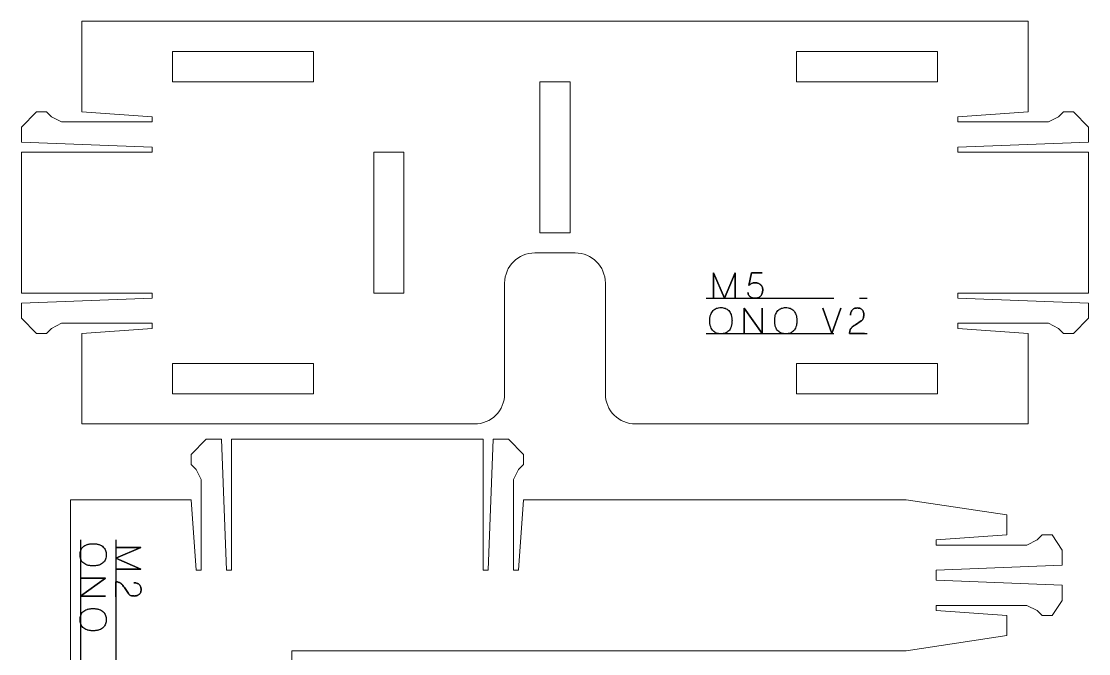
# Model space of a CAD drawing. Header units: millimetres. Extents: x 101 to 393, y 223 to 359.
# Drawn here: x 207.9 to 313.9, y 294.9 to 357.7 of the extents above; entities that cross this region are included whole.
import ezdxf

# ---------------------------------------------------------------- set-up
doc = ezdxf.new("R2010")
doc.units = ezdxf.units.MM
doc.linetypes.add('CENTERX2', pattern=[20.32, 12.7, -2.54, 2.54, -2.54])

msp = doc.modelspace()

# ---------------------------------------------------------------- linework, layer by layer
at = {"color": 7, "linetype": 'Continuous', "lineweight": 15}
for p, q in [((213.89, 348.7), (213.89, 357.7)), ((213.89, 357.7), (307.89, 357.7)), ((307.89, 357.7), (307.89, 348.7)), ((222.89, 354.7), (222.89, 351.7)), ((222.89, 354.7), (236.89, 354.7)), ((236.89, 354.7), (236.89, 351.7)), ((284.89, 354.7), (284.89, 351.7)), ((284.89, 354.7), (298.89, 354.7)), ((298.89, 354.7), (298.89, 351.7)), ((222.89, 351.7), (236.89, 351.7)), ((259.39, 351.7), (259.39, 336.7)), ((259.39, 351.7), (262.39, 351.7)), ((262.39, 351.7), (262.39, 336.7)), ((284.89, 351.7), (298.89, 351.7)), ((207.89, 347.2), (209.39, 348.7)), ((209.39, 348.7), (210.39, 348.7)), ((210.39, 348.7), (210.89, 348.2)), ((210.89, 348.2), (211.89, 347.7)), ((211.89, 347.7), (220.89, 347.7)), ((220.89, 348.2), (213.89, 348.7)), ((220.89, 347.7), (220.89, 348.2)), ((300.89, 348.2), (307.89, 348.7)), ((300.89, 347.7), (300.89, 348.2)), ((309.89, 347.7), (300.89, 347.7)), ((310.89, 348.2), (309.89, 347.7)), ((311.39, 348.7), (310.89, 348.2)), ((312.39, 348.7), (311.39, 348.7)), ((313.89, 347.2), (312.39, 348.7)), ((207.89, 345.7), (207.89, 347.2)), ((313.89, 345.7), (313.89, 347.2)), ((220.89, 345.2), (207.89, 345.7)), ((300.89, 345.2), (313.89, 345.7)), ((207.89, 330.7), (207.89, 344.7)), ((207.89, 344.7), (220.89, 344.7)), ((220.89, 344.7), (220.89, 345.2)), ((242.89, 344.7), (242.89, 330.7)), ((242.89, 344.7), (245.89, 344.7)), ((245.89, 344.7), (245.89, 330.7)), ((300.89, 344.7), (300.89, 345.2)), ((313.89, 344.7), (300.89, 344.7)), ((313.89, 344.7), (313.89, 330.7)), ((259.39, 336.7), (262.39, 336.7)), ((258.89, 334.7), (262.89, 334.7)), ((255.89, 320.7), (255.89, 331.7)), ((265.89, 320.7), (265.89, 331.7)), ((207.89, 330.7), (220.89, 330.7)), ((220.89, 330.2), (207.89, 329.7)), ((207.89, 329.7), (207.89, 328.2)), ((220.89, 330.7), (220.89, 330.2)), ((242.89, 330.7), (245.89, 330.7)), ((313.89, 330.7), (300.89, 330.7)), ((300.89, 330.7), (300.89, 330.2)), ((300.89, 330.2), (313.89, 329.7)), ((313.89, 329.7), (313.89, 328.2)), ((207.89, 328.2), (209.39, 326.7)), ((210.89, 327.2), (211.89, 327.7)), ((211.89, 327.7), (220.89, 327.7)), ((220.89, 327.7), (220.89, 327.2)), ((309.89, 327.7), (300.89, 327.7)), ((300.89, 327.7), (300.89, 327.2)), ((310.89, 327.2), (309.89, 327.7)), ((313.89, 328.2), (312.39, 326.7)), ((209.39, 326.7), (210.39, 326.7)), ((210.39, 326.7), (210.89, 327.2)), ((220.89, 327.2), (213.89, 326.7)), ((213.89, 326.7), (213.89, 317.7)), ((300.89, 327.2), (307.89, 326.7)), ((307.89, 317.7), (307.89, 326.7)), ((311.39, 326.7), (310.89, 327.2)), ((312.39, 326.7), (311.39, 326.7)), ((222.89, 323.7), (222.89, 320.7)), ((222.89, 323.7), (236.89, 323.7)), ((236.89, 323.7), (236.89, 320.7)), ((284.89, 323.7), (284.89, 320.7)), ((284.89, 323.7), (298.89, 323.7)), ((298.89, 323.7), (298.89, 320.7)), ((222.89, 320.7), (236.89, 320.7)), ((284.89, 320.7), (298.89, 320.7)), ((213.89, 317.7), (252.89, 317.7)), ((268.89, 317.7), (307.89, 317.7)), ((226.26, 316.18), (224.76, 314.68)), ((227.76, 316.18), (226.26, 316.18)), ((228.26, 303.18), (227.76, 316.18)), ((253.76, 316.18), (228.76, 316.18)), ((228.76, 316.18), (228.76, 303.18)), ((253.76, 316.18), (253.76, 303.18)), ((254.26, 303.18), (254.76, 316.18)), ((254.76, 316.18), (256.26, 316.18)), ((256.26, 316.18), (257.76, 314.68)), ((224.76, 314.68), (224.76, 313.68)), ((257.76, 314.68), (257.76, 313.68)), ((224.76, 313.68), (225.26, 313.18)), ((225.26, 313.18), (225.76, 312.18)), ((257.26, 313.18), (256.76, 312.18)), ((257.76, 313.68), (257.26, 313.18)), ((225.76, 312.18), (225.76, 303.18)), ((256.76, 312.18), (256.76, 303.18)), ((224.76, 310.18), (212.76, 310.18)), ((212.76, 310.18), (212.76, 282.18)), ((225.26, 303.18), (224.76, 310.18)), ((257.26, 303.18), (257.76, 310.18)), ((257.76, 310.18), (295.76, 310.18)), ((305.76, 308.68), (295.76, 310.18)), ((305.76, 306.68), (305.76, 308.68)), ((298.76, 306.18), (305.76, 306.68)), ((309.26, 306.68), (308.76, 306.18)), ((310.26, 306.68), (309.26, 306.68)), ((311.26, 305.18), (310.26, 306.68)), ((298.76, 305.68), (298.76, 306.18)), ((307.76, 305.68), (298.76, 305.68)), ((308.76, 306.18), (307.76, 305.68)), ((311.26, 303.68), (311.26, 305.18)), ((225.76, 303.18), (225.26, 303.18)), ((228.76, 303.18), (228.26, 303.18)), ((253.76, 303.18), (254.26, 303.18)), ((256.76, 303.18), (257.26, 303.18)), ((298.76, 303.18), (311.26, 303.68)), ((298.76, 302.18), (298.76, 303.18)), ((298.76, 302.18), (311.26, 301.68)), ((311.26, 301.68), (311.26, 300.18)), ((311.26, 300.18), (310.26, 298.68)), ((298.76, 299.68), (298.76, 299.18)), ((307.76, 299.68), (298.76, 299.68)), ((298.76, 299.18), (305.76, 298.68)), ((308.76, 299.18), (307.76, 299.68)), ((309.26, 298.68), (308.76, 299.18)), ((305.76, 298.68), (305.76, 296.68)), ((310.26, 298.68), (309.26, 298.68)), ((305.76, 296.68), (295.76, 295.18)), ((234.76, 295.18), (234.76, 282.18)), ((295.76, 295.18), (234.76, 295.18))]:
    msp.add_line(p, q, dxfattribs=at)
at = {"color": 7, "linetype": 'CENTERX2'}
for p, q in [((275.89, 330.2), (291.89, 330.2)), ((275.89, 326.7), (291.89, 326.7)), ((213.76, 306.18), (213.76, 290.18)), ((217.26, 306.18), (217.26, 290.18))]:
    msp.add_line(p, q, dxfattribs=at)
at = {"color": 7, "linetype": 'Continuous', "flags": 128}
for points in [[(276.64, 332.7), (277.71, 330.2), (277.71, 330.2), (278.79, 332.7), (278.79, 332.7), (278.79, 330.2), (278.79, 330.2), (278.79, 332.7), (278.79, 332.7), (277.71, 330.2), (277.71, 330.2), (276.64, 332.7), (276.64, 332.7), (276.64, 330.2), (276.64, 330.2), (276.64, 332.7)], [(280.41, 332.7), (280.13, 331.46), (280.13, 331.46), (280.2, 331.52), (280.27, 331.57), (280.34, 331.62), (280.41, 331.66), (280.49, 331.69), (280.58, 331.71), (280.62, 331.72), (280.68, 331.72), (280.73, 331.73), (280.8, 331.73), (280.8, 331.73), (280.86, 331.72), (280.93, 331.72), (280.99, 331.7), (281.05, 331.68), (281.12, 331.66), (281.18, 331.63), (281.24, 331.59), (281.29, 331.55), (281.34, 331.5), (281.39, 331.45), (281.43, 331.39), (281.46, 331.33), (281.49, 331.26), (281.51, 331.18), (281.52, 331.1), (281.53, 331.01), (281.53, 331.01), (281.53, 330.98), (281.52, 330.95), (281.52, 330.92), (281.51, 330.88), (281.5, 330.8), (281.47, 330.71), (281.44, 330.61), (281.39, 330.52), (281.36, 330.48), (281.33, 330.44), (281.3, 330.4), (281.26, 330.36), (281.22, 330.33), (281.17, 330.29), (281.12, 330.27), (281.06, 330.24), (281, 330.22), (280.94, 330.21), (280.87, 330.2), (280.79, 330.2), (280.79, 330.2), (280.68, 330.2), (280.58, 330.21), (280.49, 330.23), (280.42, 330.26), (280.35, 330.29), (280.29, 330.32), (280.24, 330.36), (280.2, 330.4), (280.16, 330.44), (280.13, 330.49), (280.11, 330.54), (280.09, 330.58), (280.06, 330.68), (280.05, 330.76), (280.05, 330.76), (280.06, 330.68), (280.09, 330.58), (280.11, 330.54), (280.13, 330.49), (280.16, 330.44), (280.2, 330.4), (280.24, 330.36), (280.29, 330.32), (280.35, 330.29), (280.42, 330.26), (280.49, 330.23), (280.58, 330.21), (280.68, 330.2), (280.79, 330.2), (280.79, 330.2), (280.87, 330.2), (280.94, 330.21), (281, 330.22), (281.06, 330.24), (281.12, 330.27), (281.17, 330.29), (281.22, 330.33), (281.26, 330.36), (281.3, 330.4), (281.33, 330.44), (281.36, 330.48), (281.39, 330.52), (281.44, 330.61), (281.47, 330.71), (281.5, 330.8), (281.51, 330.88), (281.52, 330.92), (281.52, 330.95), (281.53, 330.98), (281.53, 331.01), (281.53, 331.01), (281.52, 331.1), (281.51, 331.18), (281.49, 331.26), (281.46, 331.33), (281.43, 331.39), (281.39, 331.45), (281.34, 331.5), (281.29, 331.55), (281.24, 331.59), (281.18, 331.63), (281.12, 331.66), (281.05, 331.68), (280.99, 331.7), (280.93, 331.72), (280.86, 331.72), (280.8, 331.73), (280.8, 331.73), (280.73, 331.73), (280.68, 331.72), (280.62, 331.72), (280.58, 331.71), (280.49, 331.69), (280.41, 331.66), (280.34, 331.62), (280.27, 331.57), (280.2, 331.52), (280.13, 331.46), (280.13, 331.46), (280.41, 332.7), (280.41, 332.7), (281.45, 332.7), (281.45, 332.7), (280.41, 332.7)], [(277.36, 326.66), (277.25, 326.67), (277.14, 326.68), (277.04, 326.7), (276.94, 326.73), (276.84, 326.77), (276.75, 326.82), (276.67, 326.88), (276.59, 326.95), (276.52, 327.03), (276.45, 327.13), (276.4, 327.23), (276.35, 327.35), (276.33, 327.41), (276.31, 327.48), (276.3, 327.55), (276.28, 327.63), (276.28, 327.7), (276.27, 327.79), (276.26, 327.87), (276.26, 327.96), (276.26, 327.96), (276.26, 328.05), (276.27, 328.13), (276.28, 328.21), (276.28, 328.29), (276.3, 328.36), (276.31, 328.44), (276.33, 328.5), (276.35, 328.57), (276.4, 328.69), (276.45, 328.79), (276.52, 328.89), (276.59, 328.97), (276.67, 329.04), (276.75, 329.1), (276.84, 329.15), (276.94, 329.19), (277.04, 329.22), (277.14, 329.24), (277.25, 329.26), (277.36, 329.26), (277.36, 329.26), (277.48, 329.26), (277.59, 329.24), (277.69, 329.22), (277.79, 329.19), (277.89, 329.15), (277.98, 329.1), (278.06, 329.04), (278.14, 328.97), (278.21, 328.89), (278.28, 328.79), (278.33, 328.69), (278.38, 328.57), (278.4, 328.5), (278.42, 328.44), (278.43, 328.36), (278.44, 328.29), (278.45, 328.21), (278.46, 328.13), (278.46, 328.05), (278.47, 327.96), (278.47, 327.96), (278.46, 327.87), (278.46, 327.79), (278.45, 327.7), (278.44, 327.63), (278.43, 327.55), (278.42, 327.48), (278.4, 327.41), (278.38, 327.35), (278.33, 327.23), (278.28, 327.13), (278.21, 327.03), (278.14, 326.95), (278.06, 326.88), (277.98, 326.82), (277.89, 326.77), (277.79, 326.73), (277.69, 326.7), (277.59, 326.68), (277.48, 326.67)], [(277.36, 326.66), (277.25, 326.67), (277.14, 326.68), (277.04, 326.7), (276.94, 326.73), (276.84, 326.77), (276.75, 326.82), (276.67, 326.88), (276.59, 326.95), (276.52, 327.03), (276.45, 327.13), (276.4, 327.23), (276.35, 327.35), (276.33, 327.41), (276.31, 327.48), (276.3, 327.55), (276.28, 327.63), (276.28, 327.7), (276.27, 327.79), (276.26, 327.87), (276.26, 327.96), (276.26, 327.96), (276.26, 328.05), (276.27, 328.13), (276.28, 328.21), (276.28, 328.29), (276.3, 328.36), (276.31, 328.44), (276.33, 328.5), (276.35, 328.57), (276.4, 328.69), (276.45, 328.79), (276.52, 328.89), (276.59, 328.97), (276.67, 329.04), (276.75, 329.1), (276.84, 329.15), (276.94, 329.19), (277.04, 329.22), (277.14, 329.24), (277.25, 329.26), (277.36, 329.26), (277.36, 329.26), (277.48, 329.26), (277.59, 329.24), (277.69, 329.22), (277.79, 329.19), (277.89, 329.15), (277.98, 329.1), (278.06, 329.04), (278.14, 328.97), (278.21, 328.89), (278.28, 328.79), (278.33, 328.69), (278.38, 328.57), (278.4, 328.5), (278.42, 328.44), (278.43, 328.36), (278.44, 328.29), (278.45, 328.21), (278.46, 328.13), (278.46, 328.05), (278.47, 327.96), (278.47, 327.96), (278.46, 327.87), (278.46, 327.79), (278.45, 327.7), (278.44, 327.63), (278.43, 327.55), (278.42, 327.48), (278.4, 327.41), (278.38, 327.35), (278.33, 327.23), (278.28, 327.13), (278.21, 327.03), (278.14, 326.95), (278.06, 326.88), (277.98, 326.82), (277.89, 326.77), (277.79, 326.73), (277.69, 326.7), (277.59, 326.68), (277.48, 326.67), (277.36, 326.66)], [(279.68, 329.2), (281.46, 326.7), (281.46, 326.7), (281.46, 329.2), (281.46, 329.2), (281.46, 326.7), (281.46, 326.7), (279.68, 329.2), (279.68, 329.2), (279.68, 326.7), (279.68, 326.7), (279.68, 329.2)], [(283.81, 326.66), (283.69, 326.67), (283.59, 326.68), (283.48, 326.7), (283.38, 326.73), (283.28, 326.77), (283.19, 326.82), (283.11, 326.88), (283.03, 326.95), (282.96, 327.03), (282.89, 327.13), (282.84, 327.23), (282.79, 327.35), (282.77, 327.41), (282.75, 327.48), (282.74, 327.55), (282.73, 327.63), (282.72, 327.7), (282.71, 327.79), (282.71, 327.87), (282.71, 327.96), (282.71, 327.96), (282.71, 328.05), (282.71, 328.13), (282.72, 328.21), (282.73, 328.29), (282.74, 328.36), (282.75, 328.44), (282.77, 328.5), (282.79, 328.57), (282.84, 328.69), (282.89, 328.79), (282.96, 328.89), (283.03, 328.97), (283.11, 329.04), (283.19, 329.1), (283.28, 329.15), (283.38, 329.19), (283.48, 329.22), (283.59, 329.24), (283.69, 329.26), (283.81, 329.26), (283.81, 329.26), (283.92, 329.26), (284.03, 329.24), (284.13, 329.22), (284.23, 329.19), (284.33, 329.15), (284.42, 329.1), (284.51, 329.04), (284.58, 328.97), (284.66, 328.89), (284.72, 328.79), (284.77, 328.69), (284.82, 328.57), (284.84, 328.5), (284.86, 328.44), (284.87, 328.36), (284.89, 328.29), (284.9, 328.21), (284.9, 328.13), (284.91, 328.05), (284.91, 327.96), (284.91, 327.96), (284.91, 327.87), (284.9, 327.79), (284.9, 327.7), (284.89, 327.63), (284.87, 327.55), (284.86, 327.48), (284.84, 327.41), (284.82, 327.35), (284.77, 327.23), (284.72, 327.13), (284.66, 327.03), (284.58, 326.95), (284.51, 326.88), (284.42, 326.82), (284.33, 326.77), (284.23, 326.73), (284.13, 326.7), (284.03, 326.68), (283.92, 326.67)], [(283.81, 326.66), (283.69, 326.67), (283.59, 326.68), (283.48, 326.7), (283.38, 326.73), (283.28, 326.77), (283.19, 326.82), (283.11, 326.88), (283.03, 326.95), (282.96, 327.03), (282.89, 327.13), (282.84, 327.23), (282.79, 327.35), (282.77, 327.41), (282.75, 327.48), (282.74, 327.55), (282.73, 327.63), (282.72, 327.7), (282.71, 327.79), (282.71, 327.87), (282.71, 327.96), (282.71, 327.96), (282.71, 328.05), (282.71, 328.13), (282.72, 328.21), (282.73, 328.29), (282.74, 328.36), (282.75, 328.44), (282.77, 328.5), (282.79, 328.57), (282.84, 328.69), (282.89, 328.79), (282.96, 328.89), (283.03, 328.97), (283.11, 329.04), (283.19, 329.1), (283.28, 329.15), (283.38, 329.19), (283.48, 329.22), (283.59, 329.24), (283.69, 329.26), (283.81, 329.26), (283.81, 329.26), (283.92, 329.26), (284.03, 329.24), (284.13, 329.22), (284.23, 329.19), (284.33, 329.15), (284.42, 329.1), (284.51, 329.04), (284.58, 328.97), (284.66, 328.89), (284.72, 328.79), (284.77, 328.69), (284.82, 328.57), (284.84, 328.5), (284.86, 328.44), (284.87, 328.36), (284.89, 328.29), (284.9, 328.21), (284.9, 328.13), (284.91, 328.05), (284.91, 327.96), (284.91, 327.96), (284.91, 327.87), (284.9, 327.79), (284.9, 327.7), (284.89, 327.63), (284.87, 327.55), (284.86, 327.48), (284.84, 327.41), (284.82, 327.35), (284.77, 327.23), (284.72, 327.13), (284.66, 327.03), (284.58, 326.95), (284.51, 326.88), (284.42, 326.82), (284.33, 326.77), (284.23, 326.73), (284.13, 326.7), (284.03, 326.68), (283.92, 326.67), (283.81, 326.66)], [(288.39, 326.7), (287.48, 329.2), (287.48, 329.2), (288.39, 326.7), (288.39, 326.7), (289.29, 329.2), (289.29, 329.2), (288.39, 326.7)], [(290.14, 326.7), (290.15, 326.79), (290.16, 326.87), (290.17, 326.95), (290.19, 327.02), (290.22, 327.08), (290.25, 327.14), (290.29, 327.2), (290.33, 327.25), (290.37, 327.29), (290.41, 327.34), (290.46, 327.38), (290.51, 327.42), (290.61, 327.49), (290.72, 327.56), (290.72, 327.56), (291.31, 327.96), (291.31, 327.96), (291.36, 327.99), (291.39, 328.03), (291.43, 328.06), (291.45, 328.1), (291.5, 328.18), (291.52, 328.26), (291.54, 328.35), (291.55, 328.43), (291.55, 328.52), (291.55, 328.61), (291.55, 328.61), (291.55, 328.65), (291.55, 328.7), (291.54, 328.75), (291.52, 328.8), (291.5, 328.86), (291.48, 328.91), (291.45, 328.96), (291.42, 329.01), (291.38, 329.05), (291.33, 329.09), (291.28, 329.13), (291.22, 329.16), (291.16, 329.19), (291.09, 329.21), (291, 329.22), (290.92, 329.23), (290.92, 329.23), (290.83, 329.22), (290.74, 329.21), (290.67, 329.19), (290.6, 329.17), (290.54, 329.13), (290.49, 329.09), (290.44, 329.05), (290.39, 329), (290.35, 328.95), (290.32, 328.89), (290.3, 328.83), (290.27, 328.77), (290.26, 328.7), (290.25, 328.64), (290.24, 328.58), (290.24, 328.51), (290.24, 328.51), (290.24, 328.58), (290.25, 328.64), (290.26, 328.7), (290.27, 328.77), (290.3, 328.83), (290.32, 328.89), (290.35, 328.95), (290.39, 329), (290.44, 329.05), (290.49, 329.09), (290.54, 329.13), (290.6, 329.17), (290.67, 329.19), (290.74, 329.21), (290.83, 329.22), (290.92, 329.23), (290.92, 329.23), (291, 329.22), (291.09, 329.21), (291.16, 329.19), (291.22, 329.16), (291.28, 329.13), (291.33, 329.09), (291.38, 329.05), (291.42, 329.01), (291.45, 328.96), (291.48, 328.91), (291.5, 328.86), (291.52, 328.8), (291.54, 328.75), (291.55, 328.7), (291.55, 328.65), (291.55, 328.61), (291.55, 328.61), (291.55, 328.52), (291.55, 328.43), (291.54, 328.35), (291.52, 328.26), (291.5, 328.18), (291.45, 328.1), (291.43, 328.06), (291.39, 328.03), (291.36, 327.99), (291.31, 327.96), (291.31, 327.96), (290.72, 327.56), (290.72, 327.56), (290.61, 327.49), (290.51, 327.42), (290.46, 327.38), (290.41, 327.34), (290.37, 327.29), (290.33, 327.25), (290.29, 327.2), (290.25, 327.14), (290.22, 327.08), (290.19, 327.02), (290.17, 326.95), (290.16, 326.87), (290.15, 326.79), (290.14, 326.7), (290.14, 326.7), (291.63, 326.7), (291.63, 326.7), (290.14, 326.7)], [(213.72, 304.71), (213.73, 304.82), (213.74, 304.93), (213.76, 305.03), (213.79, 305.14), (213.83, 305.23), (213.88, 305.32), (213.94, 305.41), (214.01, 305.48), (214.09, 305.56), (214.19, 305.62), (214.29, 305.68), (214.41, 305.72), (214.47, 305.74), (214.54, 305.76), (214.61, 305.77), (214.69, 305.79), (214.76, 305.8), (214.84, 305.8), (214.93, 305.81), (215.02, 305.81), (215.02, 305.81), (215.11, 305.81), (215.19, 305.8), (215.27, 305.8), (215.35, 305.79), (215.42, 305.77), (215.49, 305.76), (215.56, 305.74), (215.63, 305.72), (215.74, 305.68), (215.85, 305.62), (215.95, 305.56), (216.03, 305.48), (216.1, 305.41), (216.16, 305.32), (216.21, 305.23), (216.25, 305.14), (216.28, 305.03), (216.3, 304.93), (216.32, 304.82), (216.32, 304.71), (216.32, 304.71), (216.32, 304.6), (216.3, 304.49), (216.28, 304.38), (216.25, 304.28), (216.21, 304.18), (216.16, 304.09), (216.1, 304.01), (216.03, 303.93), (215.95, 303.86), (215.85, 303.8), (215.74, 303.74), (215.63, 303.69), (215.56, 303.67), (215.49, 303.66), (215.42, 303.64), (215.35, 303.63), (215.27, 303.62), (215.19, 303.61), (215.11, 303.61), (215.02, 303.61), (215.02, 303.61), (214.93, 303.61), (214.84, 303.61), (214.76, 303.62), (214.69, 303.63), (214.61, 303.64), (214.54, 303.66), (214.47, 303.67), (214.41, 303.69), (214.29, 303.74), (214.19, 303.8), (214.09, 303.86), (214.01, 303.93), (213.94, 304.01), (213.88, 304.09), (213.83, 304.18), (213.79, 304.28), (213.76, 304.38), (213.74, 304.49), (213.73, 304.6)], [(213.72, 304.71), (213.73, 304.82), (213.74, 304.93), (213.76, 305.03), (213.79, 305.14), (213.83, 305.23), (213.88, 305.32), (213.94, 305.41), (214.01, 305.48), (214.09, 305.56), (214.19, 305.62), (214.29, 305.68), (214.41, 305.72), (214.47, 305.74), (214.54, 305.76), (214.61, 305.77), (214.69, 305.79), (214.76, 305.8), (214.84, 305.8), (214.93, 305.81), (215.02, 305.81), (215.02, 305.81), (215.11, 305.81), (215.19, 305.8), (215.27, 305.8), (215.35, 305.79), (215.42, 305.77), (215.49, 305.76), (215.56, 305.74), (215.63, 305.72), (215.74, 305.68), (215.85, 305.62), (215.95, 305.56), (216.03, 305.48), (216.1, 305.41), (216.16, 305.32), (216.21, 305.23), (216.25, 305.14), (216.28, 305.03), (216.3, 304.93), (216.32, 304.82), (216.32, 304.71), (216.32, 304.71), (216.32, 304.6), (216.3, 304.49), (216.28, 304.38), (216.25, 304.28), (216.21, 304.18), (216.16, 304.09), (216.1, 304.01), (216.03, 303.93), (215.95, 303.86), (215.85, 303.8), (215.74, 303.74), (215.63, 303.69), (215.56, 303.67), (215.49, 303.66), (215.42, 303.64), (215.35, 303.63), (215.27, 303.62), (215.19, 303.61), (215.11, 303.61), (215.02, 303.61), (215.02, 303.61), (214.93, 303.61), (214.84, 303.61), (214.76, 303.62), (214.69, 303.63), (214.61, 303.64), (214.54, 303.66), (214.47, 303.67), (214.41, 303.69), (214.29, 303.74), (214.19, 303.8), (214.09, 303.86), (214.01, 303.93), (213.94, 304.01), (213.88, 304.09), (213.83, 304.18), (213.79, 304.28), (213.76, 304.38), (213.74, 304.49), (213.73, 304.6), (213.72, 304.71)], [(219.76, 305.43), (217.26, 304.36), (217.26, 304.36), (219.76, 303.29), (219.76, 303.29), (217.26, 303.29), (217.26, 303.29), (219.76, 303.29), (219.76, 303.29), (217.26, 304.36), (217.26, 304.36), (219.76, 305.43), (219.76, 305.43), (217.26, 305.43), (217.26, 305.43), (219.76, 305.43)], [(216.26, 302.39), (213.76, 300.61), (213.76, 300.61), (216.26, 300.61), (216.26, 300.61), (213.76, 300.61), (213.76, 300.61), (216.26, 302.39), (216.26, 302.39), (213.76, 302.39), (213.76, 302.39), (216.26, 302.39)], [(217.26, 302.03), (217.35, 302.02), (217.43, 302.01), (217.51, 302), (217.58, 301.97), (217.64, 301.95), (217.7, 301.92), (217.75, 301.88), (217.81, 301.84), (217.85, 301.8), (217.9, 301.76), (217.94, 301.71), (217.98, 301.66), (218.05, 301.56), (218.12, 301.45), (218.12, 301.45), (218.52, 300.86), (218.52, 300.86), (218.55, 300.81), (218.59, 300.77), (218.62, 300.74), (218.66, 300.71), (218.74, 300.67), (218.82, 300.64), (218.9, 300.63), (218.99, 300.62), (219.08, 300.62), (219.17, 300.61), (219.17, 300.61), (219.21, 300.62), (219.26, 300.62), (219.31, 300.63), (219.36, 300.65), (219.42, 300.66), (219.47, 300.69), (219.52, 300.72), (219.56, 300.75), (219.61, 300.79), (219.65, 300.83), (219.69, 300.89), (219.72, 300.94), (219.75, 301.01), (219.77, 301.08), (219.78, 301.16), (219.79, 301.25), (219.79, 301.25), (219.78, 301.34), (219.77, 301.42), (219.75, 301.5), (219.73, 301.57), (219.69, 301.63), (219.65, 301.68), (219.61, 301.73), (219.56, 301.78), (219.51, 301.81), (219.45, 301.85), (219.39, 301.87), (219.33, 301.89), (219.26, 301.91), (219.2, 301.92), (219.13, 301.93), (219.07, 301.93), (219.07, 301.93), (219.13, 301.93), (219.2, 301.92), (219.26, 301.91), (219.33, 301.89), (219.39, 301.87), (219.45, 301.85), (219.51, 301.81), (219.56, 301.78), (219.61, 301.73), (219.65, 301.68), (219.69, 301.63), (219.73, 301.57), (219.75, 301.5), (219.77, 301.42), (219.78, 301.34), (219.79, 301.25), (219.79, 301.25), (219.78, 301.16), (219.77, 301.08), (219.75, 301.01), (219.72, 300.94), (219.69, 300.89), (219.65, 300.83), (219.61, 300.79), (219.56, 300.75), (219.52, 300.72), (219.47, 300.69), (219.42, 300.66), (219.36, 300.65), (219.31, 300.63), (219.26, 300.62), (219.21, 300.62), (219.17, 300.61), (219.17, 300.61), (219.08, 300.62), (218.99, 300.62), (218.9, 300.63), (218.82, 300.64), (218.74, 300.67), (218.66, 300.71), (218.62, 300.74), (218.59, 300.77), (218.55, 300.81), (218.52, 300.86), (218.52, 300.86), (218.12, 301.45), (218.12, 301.45), (218.05, 301.56), (217.98, 301.66), (217.94, 301.71), (217.9, 301.76), (217.85, 301.8), (217.81, 301.84), (217.75, 301.88), (217.7, 301.92), (217.64, 301.95), (217.58, 301.97), (217.51, 302), (217.43, 302.01), (217.35, 302.02), (217.26, 302.03), (217.26, 302.03), (217.26, 300.54), (217.26, 300.54), (217.26, 302.03)], [(213.72, 298.27), (213.73, 298.38), (213.74, 298.49), (213.76, 298.59), (213.79, 298.69), (213.83, 298.79), (213.88, 298.88), (213.94, 298.96), (214.01, 299.04), (214.09, 299.11), (214.19, 299.18), (214.29, 299.23), (214.41, 299.28), (214.47, 299.3), (214.54, 299.32), (214.61, 299.33), (214.69, 299.35), (214.76, 299.35), (214.84, 299.36), (214.93, 299.37), (215.02, 299.37), (215.02, 299.37), (215.11, 299.37), (215.19, 299.36), (215.27, 299.35), (215.35, 299.35), (215.42, 299.33), (215.49, 299.32), (215.56, 299.3), (215.63, 299.28), (215.74, 299.23), (215.85, 299.18), (215.95, 299.11), (216.03, 299.04), (216.1, 298.96), (216.16, 298.88), (216.21, 298.79), (216.25, 298.69), (216.28, 298.59), (216.3, 298.49), (216.32, 298.38), (216.32, 298.27), (216.32, 298.27), (216.32, 298.15), (216.3, 298.04), (216.28, 297.94), (216.25, 297.84), (216.21, 297.74), (216.16, 297.65), (216.1, 297.57), (216.03, 297.49), (215.95, 297.42), (215.85, 297.35), (215.74, 297.3), (215.63, 297.25), (215.56, 297.23), (215.49, 297.21), (215.42, 297.2), (215.35, 297.19), (215.27, 297.18), (215.19, 297.17), (215.11, 297.17), (215.02, 297.16), (215.02, 297.16), (214.93, 297.17), (214.84, 297.17), (214.76, 297.18), (214.69, 297.19), (214.61, 297.2), (214.54, 297.21), (214.47, 297.23), (214.41, 297.25), (214.29, 297.3), (214.19, 297.35), (214.09, 297.42), (214.01, 297.49), (213.94, 297.57), (213.88, 297.65), (213.83, 297.74), (213.79, 297.84), (213.76, 297.94), (213.74, 298.04), (213.73, 298.15)], [(213.72, 298.27), (213.73, 298.38), (213.74, 298.49), (213.76, 298.59), (213.79, 298.69), (213.83, 298.79), (213.88, 298.88), (213.94, 298.96), (214.01, 299.04), (214.09, 299.11), (214.19, 299.18), (214.29, 299.23), (214.41, 299.28), (214.47, 299.3), (214.54, 299.32), (214.61, 299.33), (214.69, 299.35), (214.76, 299.35), (214.84, 299.36), (214.93, 299.37), (215.02, 299.37), (215.02, 299.37), (215.11, 299.37), (215.19, 299.36), (215.27, 299.35), (215.35, 299.35), (215.42, 299.33), (215.49, 299.32), (215.56, 299.3), (215.63, 299.28), (215.74, 299.23), (215.85, 299.18), (215.95, 299.11), (216.03, 299.04), (216.1, 298.96), (216.16, 298.88), (216.21, 298.79), (216.25, 298.69), (216.28, 298.59), (216.3, 298.49), (216.32, 298.38), (216.32, 298.27), (216.32, 298.27), (216.32, 298.15), (216.3, 298.04), (216.28, 297.94), (216.25, 297.84), (216.21, 297.74), (216.16, 297.65), (216.1, 297.57), (216.03, 297.49), (215.95, 297.42), (215.85, 297.35), (215.74, 297.3), (215.63, 297.25), (215.56, 297.23), (215.49, 297.21), (215.42, 297.2), (215.35, 297.19), (215.27, 297.18), (215.19, 297.17), (215.11, 297.17), (215.02, 297.16), (215.02, 297.16), (214.93, 297.17), (214.84, 297.17), (214.76, 297.18), (214.69, 297.19), (214.61, 297.2), (214.54, 297.21), (214.47, 297.23), (214.41, 297.25), (214.29, 297.3), (214.19, 297.35), (214.09, 297.42), (214.01, 297.49), (213.94, 297.57), (213.88, 297.65), (213.83, 297.74), (213.79, 297.84), (213.76, 297.94), (213.74, 298.04), (213.73, 298.15), (213.72, 298.27)]]:
    msp.add_lwpolyline(points, dxfattribs=at)
at = {"color": 7, "linetype": 'Continuous', "lineweight": 15}
for centre, start, end in [((258.89, 331.7), 90, 180), ((262.89, 331.7), 0, 90), ((252.89, 320.7), 270, 0), ((268.89, 320.7), 180, 270)]:
    msp.add_arc(centre, 3, start, end, dxfattribs=at)

doc.saveas('drawing.dxf')
